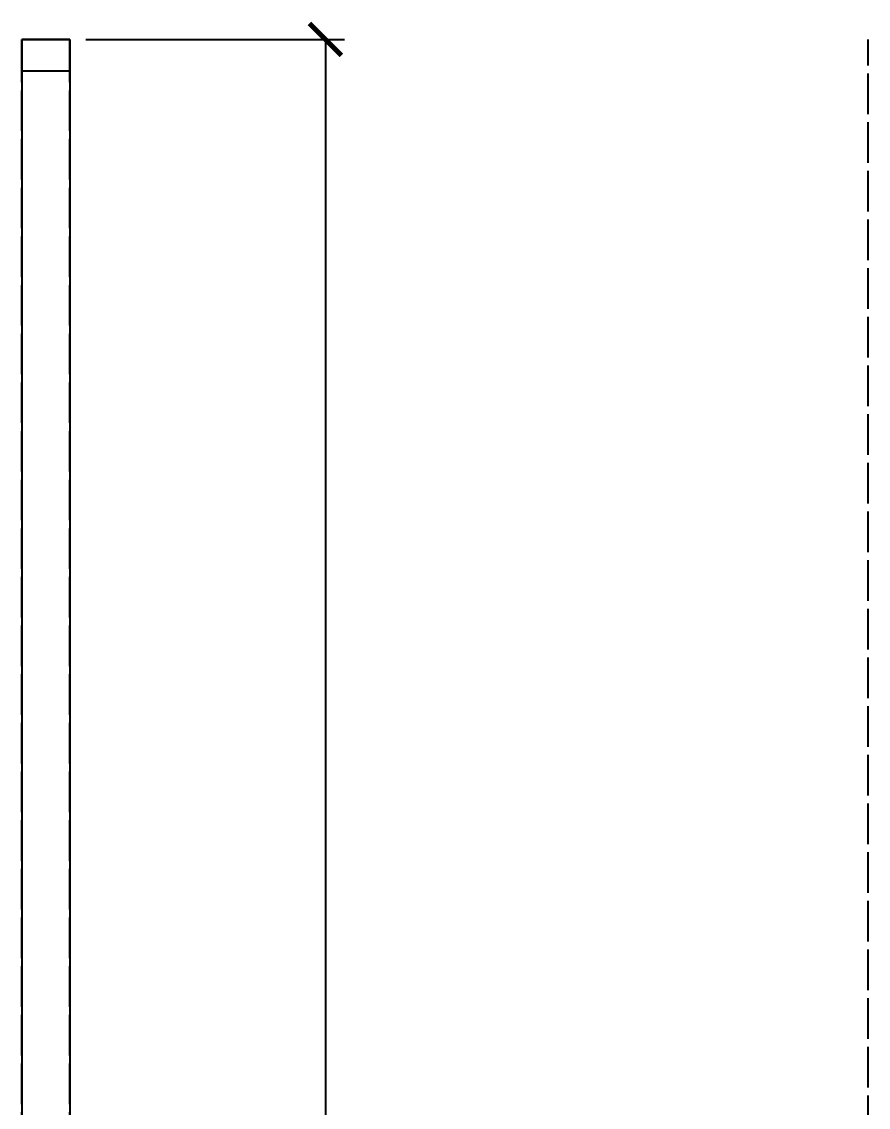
# Model space of a CAD drawing. Header units: millimetres. Extents: x -13 to 272, y -50 to 160.
# Drawn here: x 142.38 to 168.88, y 25.35 to 59.35 of the extents above; entities that cross this region are included whole.
import ezdxf

# ---------------------------------------------------------------- set-up
doc = ezdxf.new("R2010")
doc.units = ezdxf.units.MM
doc.linetypes.add('DASHED', pattern=[1.524, 1.27, -0.254])
for name, color, linetype in [('DIMS', 3, 'CONTINUOUS'), ('HIDDEN', 8, 'DASHED'), ('VISIBLE', 7, 'CONTINUOUS')]:
    doc.layers.add(name, color=color, linetype=linetype)
doc.styles.add('OpenSansCondensed-Light', font='OpenSansCondensed-Light.ttf')
doc.dimstyles.new('EZDXF', dxfattribs={"dimtxt": 0.25, "dimasz": 0.175, "dimexe": 0.375, "dimexo": 0.125, "dimgap": 0.1, "dimtad": 1, "dimlfac": 100, "dimzin": 12, "dimdsep": 46, "dimtxsty": 'OpenSansCondensed-Light', "dimblk": 'ARCHTICK', "dimcen": 2.5, "dimazin": 3, "dimtfac": 0.5, "dimtmove": 2, "dimatfit": 3})

# ---------------------------------------------------------------- blocks, each defined once
blk = doc.blocks.new('_ARCHTICK')
at = {"color": 0, "linetype": 'BYBLOCK', "const_width": 0.15}
blk.add_lwpolyline([(-0.5, -0.5), (0.5, 0.5)], dxfattribs=at)

msp = doc.modelspace()

# ---------------------------------------------------------------- linework, layer by layer
at = {"layer": 'HIDDEN'}
msp.add_line((168.885, -48.705), (168.885, 58.795), dxfattribs=at)
for points in [[(143.885, 58.795), (142.375, 58.795)], [(142.375, 57.795), (142.375, 57.81087), (142.375, 57.82675), (142.375, 57.84262), (142.375, 57.85849), (142.375, 57.87437), (142.375, 57.89024), (142.375, 57.90611), (142.375, 57.92198), (142.375, 57.93786), (142.375, 57.95373), (142.375, 57.9696), (142.375, 57.98548), (142.375, 58.00135), (142.375, 58.01722), (142.375, 58.0331), (142.375, 58.04897), (142.375, 58.06484), (142.375, 58.08071), (142.375, 58.09659), (142.375, 58.11246), (142.375, 58.12833), (142.375, 58.14421), (142.375, 58.16008), (142.375, 58.17595), (142.375, 58.19183), (142.375, 58.2077), (142.375, 58.22357), (142.375, 58.23944), (142.375, 58.25532), (142.375, 58.27119), (142.375, 58.28706), (142.375, 58.30294), (142.375, 58.31881), (142.375, 58.33468), (142.375, 58.35056), (142.375, 58.36643), (142.375, 58.3823), (142.375, 58.39817), (142.375, 58.41405), (142.375, 58.42992), (142.375, 58.44579), (142.375, 58.46167), (142.375, 58.47754), (142.375, 58.49341), (142.375, 58.50929), (142.375, 58.52516), (142.375, 58.54103), (142.375, 58.5569), (142.375, 58.57278), (142.375, 58.58865), (142.375, 58.60452), (142.375, 58.6204), (142.375, 58.63627), (142.375, 58.65214), (142.375, 58.66802), (142.375, 58.68389), (142.375, 58.69976), (142.375, 58.71563), (142.375, 58.73151), (142.375, 58.74738), (142.375, 58.76325), (142.375, 58.77913), (142.375, 58.795)], [(143.885, 57.795), (143.885, 57.81087), (143.885, 57.82675), (143.885, 57.84262), (143.885, 57.85849), (143.885, 57.87437), (143.885, 57.89024), (143.885, 57.90611), (143.885, 57.92198), (143.885, 57.93786), (143.885, 57.95373), (143.885, 57.9696), (143.885, 57.98548), (143.885, 58.00135), (143.885, 58.01722), (143.885, 58.0331), (143.885, 58.04897), (143.885, 58.06484), (143.885, 58.08071), (143.885, 58.09659), (143.885, 58.11246), (143.885, 58.12833), (143.885, 58.14421), (143.885, 58.16008), (143.885, 58.17595), (143.885, 58.19183), (143.885, 58.2077), (143.885, 58.22357), (143.885, 58.23944), (143.885, 58.25532), (143.885, 58.27119), (143.885, 58.28706), (143.885, 58.30294), (143.885, 58.31881), (143.885, 58.33468), (143.885, 58.35056), (143.885, 58.36643), (143.885, 58.3823), (143.885, 58.39817), (143.885, 58.41405), (143.885, 58.42992), (143.885, 58.44579), (143.885, 58.46167), (143.885, 58.47754), (143.885, 58.49341), (143.885, 58.50929), (143.885, 58.52516), (143.885, 58.54103), (143.885, 58.5569), (143.885, 58.57278), (143.885, 58.58865), (143.885, 58.60452), (143.885, 58.6204), (143.885, 58.63627), (143.885, 58.65214), (143.885, 58.66802), (143.885, 58.68389), (143.885, 58.69976), (143.885, 58.71563), (143.885, 58.73151), (143.885, 58.74738), (143.885, 58.76325), (143.885, 58.77913), (143.885, 58.795)], [(142.375, -47.705), (142.375, 57.795)], [(143.885, 57.795), (142.375, 57.795)], [(143.885, -47.705), (143.885, 57.795)]]:
    msp.add_lwpolyline(points, dxfattribs=at)
at = {"layer": 'VISIBLE'}
for points in [[(143.885, 58.795), (142.375, 58.795)], [(142.375, 58.795), (142.375, 58.77913), (142.375, 58.76325), (142.375, 58.74738), (142.375, 58.73151), (142.375, 58.71563), (142.375, 58.69976), (142.375, 58.68389), (142.375, 58.66802), (142.375, 58.65214), (142.375, 58.63627), (142.375, 58.6204), (142.375, 58.60452), (142.375, 58.58865), (142.375, 58.57278), (142.375, 58.5569), (142.375, 58.54103), (142.375, 58.52516), (142.375, 58.50929), (142.375, 58.49341), (142.375, 58.47754), (142.375, 58.46167), (142.375, 58.44579), (142.375, 58.42992), (142.375, 58.41405), (142.375, 58.39817), (142.375, 58.3823), (142.375, 58.36643), (142.375, 58.35056), (142.375, 58.33468), (142.375, 58.31881), (142.375, 58.30294), (142.375, 58.28706), (142.375, 58.27119), (142.375, 58.25532), (142.375, 58.23944), (142.375, 58.22357), (142.375, 58.2077), (142.375, 58.19183), (142.375, 58.17595), (142.375, 58.16008), (142.375, 58.14421), (142.375, 58.12833), (142.375, 58.11246), (142.375, 58.09659), (142.375, 58.08071), (142.375, 58.06484), (142.375, 58.04897), (142.375, 58.0331), (142.375, 58.01722), (142.375, 58.00135), (142.375, 57.98548), (142.375, 57.9696), (142.375, 57.95373), (142.375, 57.93786), (142.375, 57.92198), (142.375, 57.90611), (142.375, 57.89024), (142.375, 57.87437), (142.375, 57.85849), (142.375, 57.84262), (142.375, 57.82675), (142.375, 57.81087), (142.375, 57.795)], [(142.375, 58.795), (143.885, 58.795)], [(143.885, 58.795), (143.885, 58.77913), (143.885, 58.76325), (143.885, 58.74738), (143.885, 58.73151), (143.885, 58.71563), (143.885, 58.69976), (143.885, 58.68389), (143.885, 58.66802), (143.885, 58.65214), (143.885, 58.63627), (143.885, 58.6204), (143.885, 58.60452), (143.885, 58.58865), (143.885, 58.57278), (143.885, 58.5569), (143.885, 58.54103), (143.885, 58.52516), (143.885, 58.50929), (143.885, 58.49341), (143.885, 58.47754), (143.885, 58.46167), (143.885, 58.44579), (143.885, 58.42992), (143.885, 58.41405), (143.885, 58.39817), (143.885, 58.3823), (143.885, 58.36643), (143.885, 58.35056), (143.885, 58.33468), (143.885, 58.31881), (143.885, 58.30294), (143.885, 58.28706), (143.885, 58.27119), (143.885, 58.25532), (143.885, 58.23944), (143.885, 58.22357), (143.885, 58.2077), (143.885, 58.19183), (143.885, 58.17595), (143.885, 58.16008), (143.885, 58.14421), (143.885, 58.12833), (143.885, 58.11246), (143.885, 58.09659), (143.885, 58.08071), (143.885, 58.06484), (143.885, 58.04897), (143.885, 58.0331), (143.885, 58.01722), (143.885, 58.00135), (143.885, 57.98548), (143.885, 57.9696), (143.885, 57.95373), (143.885, 57.93786), (143.885, 57.92198), (143.885, 57.90611), (143.885, 57.89024), (143.885, 57.87437), (143.885, 57.85849), (143.885, 57.84262), (143.885, 57.82675), (143.885, 57.81087), (143.885, 57.795)], [(142.375, 57.795), (142.375, -47.705)], [(143.885, 57.795), (142.375, 57.795)], [(143.885, 57.795), (143.885, -47.705)]]:
    msp.add_lwpolyline(points, dxfattribs=at)

# ---------------------------------------------------------------- dimensions: what is measured, and where the dimension line sits
at = {"layer": 'DIMS'}
msp.add_linear_dim(base=(151.885, 58.795), p1=(143.885, 58.795), p2=(143.885, -48.705), angle=90, dimstyle='EZDXF', override={"dimtxt": 1.6, "dimasz": 1, "dimexe": 0.6, "dimexo": 0.5, "dimdec": 2}, dxfattribs=at).render()

doc.saveas('drawing.dxf')
